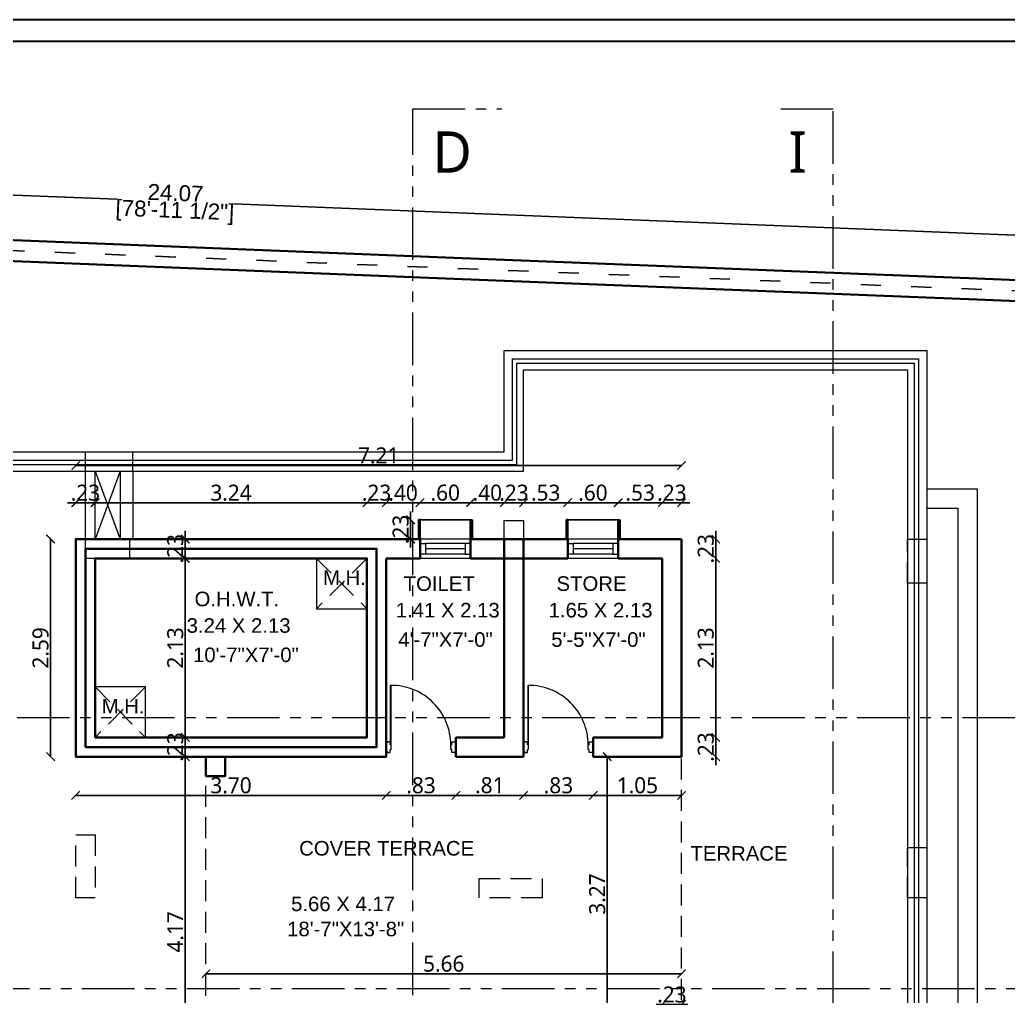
# Model space of a CAD drawing. Extents: x 2450 to 2649, y -7 to 131.
# Drawn here: x 2462.25 to 2474.02, y 7.38 to 19.01 of the extents above; entities that cross this region are included whole.
import ezdxf

# ---------------------------------------------------------------- set-up
doc = ezdxf.new("R2010")
doc.units = 0
doc.header["$MEASUREMENT"] = 0
doc.header["$PDMODE"] = 34
for name, pattern in [('ACAD_ISO03W100', [30, 12, -18]), ('HIDDEN', [0.375, 0.25, -0.125]), ('PHANTOM2', [1.25, 0.625, -0.125, 0.125, -0.125, 0.125, -0.125])]:
    doc.linetypes.add(name, pattern=pattern)
doc.layers.add('BAS LINE', color=130, linetype='Continuous')
for name, color, linetype, lineweight in [('COLUMN', 5, 'Continuous', 35), ('DOOR-WINDOW', 35, 'Continuous', 13), ('DROP', 35, 'Continuous', 13), ('masonary', 1, 'Continuous', 30), ('PLOT', 230, 'Continuous', 35), ('SECTION LINE', 3, 'PHANTOM2', 5), ('terrace-02', 63, 'Continuous', 18), ('terrace-1', 181, 'Continuous', 18), ('TEXT-1', 7, 'Continuous', 9), ('WALL', 30, 'Continuous', 35), ('WINDOW-LINE', 25, 'Continuous', 9)]:
    doc.layers.add(name, color=color, linetype=linetype, lineweight=lineweight)
for name, color, linetype, lineweight, true_color in [('DIM_1', 7, 'Continuous', 13, 0x000000), ('R.C.C PROJATION', 7, 'HIDDEN', 13, 0xa32900), ('RAILING', 7, 'Continuous', 5, 0x994d00), ('SHEET', 7, 'Continuous', 30, 0x121212), ('WORKING DIM', 7, 'Continuous', 15, 0x292929)]:
    doc.layers.add(name, color=color, linetype=linetype, lineweight=lineweight, true_color=true_color)
doc.styles.add('AR', font='arial.ttf')
doc.styles.add('ARIAL', font='arial.ttf')
doc.styles.add('COMPLEX', font='complex.shx')
doc.styles.get("Standard").update_dxf_attribs({"font": 'malgunsl.ttf'})
doc.dimstyles.new('2310', dxfattribs={"dimtxt": 0.19, "dimasz": 0.08, "dimexe": 0.18, "dimexo": 0.0625, "dimgap": 0.005, "dimtad": 0, "dimzin": 0, "dimdsep": 46, "dimtxsty": 'AR', "dimblk": 'ARCHTICK', "dimcen": 0.09, "dimse1": 1, "dimse2": 1, "dimaunit": 1, "dimadec": 4, "dimazin": 0, "dimtfac": 1, "dimtofl": 0, "dimtmove": 0, "dimatfit": 3, "dimfxl": 0.18, "dimtolj": 1, "dimtzin": 0, "dimarcsym": 0})
doc.dimstyles.new('R07', dxfattribs={"dimtxt": 0.19, "dimasz": 0.1, "dimexe": 0.18, "dimexo": 0.0625, "dimgap": 0.02, "dimtad": 1, "dimzin": 4, "dimdsep": 46, "dimtxsty": 'Standard', "dimblk": 'ARCHTICK', "dimcen": 0, "dimse1": 1, "dimse2": 1, "dimclrd": 256, "dimclre": 48, "dimclrt": 256, "dimadec": 0, "dimazin": 0, "dimtm": 1e-09, "dimtfac": 1, "dimtix": 1, "dimtmove": 1, "dimatfit": 3, "dimfxl": 0.18, "dimtolj": 1, "dimtzin": 0, "dimlwe": 15, "dimarcsym": 0})

# ---------------------------------------------------------------- blocks, each defined once
blk = doc.blocks.new('*U1795')
at = {"layer": 'WINDOW-LINE'}
for p, q in [((175536.9, -38760.1), (175536.9, -38736.62)), ((175545.9, -38760.1), (175545.9, -38736.62))]:
    blk.add_line(p, q, dxfattribs=at)
at = {"layer": 'WINDOW-LINE', "color": 35, "true_color": 0x9d754d}
for p, q in [((175538.9, -38757.6), (175538.9, -38739.12)), ((175543.9, -38757.6), (175543.9, -38739.12))]:
    blk.add_line(p, q, dxfattribs=at)
at = {"layer": 'WINDOW-LINE', "color": 4, "true_color": 0x24ffff}
blk.add_line((175541.4, -38757.6), (175541.4, -38739.12), dxfattribs=at)
at = {"layer": 'WINDOW-LINE'}
for points in [[(175536.9, -38736.62), (175545.9, -38736.62), (175545.9, -38736.62), (175536.9, -38736.62)], [(175536.9, -38760.1), (175545.9, -38760.1), (175545.9, -38760.1), (175536.9, -38760.1)]]:
    blk.add_lwpolyline(points, close=True, dxfattribs=at)
at = {"layer": 'WINDOW-LINE', "color": 35, "true_color": 0x9d754d}
for points in [[(175538.9, -38736.62), (175543.9, -38736.62), (175543.9, -38739.12), (175538.9, -38739.12)], [(175538.9, -38760.1), (175543.9, -38760.1), (175543.9, -38757.6), (175538.9, -38757.6)]]:
    blk.add_lwpolyline(points, close=True, dxfattribs=at)
blk = doc.blocks.new('_ArchTick')
at = {"color": 0, "linetype": 'ByBlock', "const_width": 0.15}
blk.add_lwpolyline([(-0.5, -0.5), (0.5, 0.5)], dxfattribs=at)
blk = doc.blocks.new('*D3248')
at = {"layer": 'DEFPOINTS', "color": 0, "transparency": 16777216}
for p in [(2452.055, 16.664), (2476.127, 16.361), (2476.101, 15.701)]:
    blk.add_point(p, dxfattribs=at)
at = {"layer": 'DIM_1', "color": 0, "lineweight": -2, "transparency": 16777216}
for p, q in [((2452.081, 17.323), (2463.411, 16.87)), ((2476.127, 16.361), (2464.798, 16.814))]:
    blk.add_line(p, q, dxfattribs=at)
at = {"layer": 'DIM_1', "color": 0, "lineweight": -2, "transparency": 16777216, "xscale": 0.08, "yscale": 0.08, "zscale": 0.08}
for p, rotation in [((2452.081, 17.323), 177.707262996254), ((2476.127, 16.361), 357.7072629962539)]:
    blk.add_blockref('_ArchTick', p, dxfattribs=dict(at, rotation=rotation))
at = {"layer": 'DIM_1', "color": 0, "transparency": 16777216, "char_height": 0.19, "attachment_point": 5, "rotation": 357.7073, "style": 'AR'}
for s, insert in [('\\A1;24.07', (2464.108, 16.944)), ('\\A1;[78\'-11 1/2"]', (2464.099, 16.714))]:
    blk.add_mtext(s, dxfattribs=dict(at, insert=insert))
blk = doc.blocks.new('*U11')
at = {"layer": 'DOOR-WINDOW'}
for points in [[(0.049, 0.734), (0.049, 0.026), (0.06, 0.026), (0.06, 0.734), (0.049, 0.734)], [(0, 0.05), (0, -0.05), (0.01, -0.05), (0.01, -0.063), (0.048, -0.063), (0.048, -0.031), (0.06, -0.031), (0.06, 0.025), (0.048, 0.025), (0.048, 0.062), (0.01, 0.062), (0.01, 0.05)], [(0.83, 0.05), (0.83, -0.05), (0.82, -0.05), (0.82, -0.063), (0.782, -0.063), (0.782, -0.031), (0.77, -0.031), (0.77, 0.025), (0.782, 0.025), (0.782, 0.062), (0.82, 0.062), (0.82, 0.05)]]:
    blk.add_lwpolyline(points, close=True, dxfattribs=at)
blk.add_arc((0.06, 0.025), 0.709, 360, 90.3667, dxfattribs=at)
blk = doc.blocks.new('*D2970')
at = {"layer": 'DEFPOINTS', "color": 0, "transparency": 16777216}
for p in [(2464.224, 10.235), (2464.768, 10.235), (2464.99, 6.065)]:
    blk.add_point(p, dxfattribs=at)
at = {"layer": 'WORKING DIM', "lineweight": -2, "transparency": 16777216}
blk.add_line((2464.224, 6.065), (2464.224, 10.235), dxfattribs=at)
at = {"layer": 'WORKING DIM', "lineweight": -2, "transparency": 16777216, "xscale": 0.1, "yscale": 0.1, "zscale": 0.1}
for p, rotation in [((2464.224, 10.235), 90), ((2464.224, 6.065), 270)]:
    blk.add_blockref('_ArchTick', p, dxfattribs=dict(at, rotation=rotation))
at = {"layer": 'WORKING DIM', "transparency": 16777216, "insert": (2464.105, 8.15), "char_height": 0.19, "attachment_point": 5, "rotation": 90}
blk.add_mtext('\\A1;4.17', dxfattribs=at)
blk = doc.blocks.new('*D2971')
at = {"layer": 'DEFPOINTS', "color": 0, "transparency": 16777216}
for p in [(2464.224, 10.465), (2464.768, 10.465), (2464.768, 10.235)]:
    blk.add_point(p, dxfattribs=at)
at = {"layer": 'WORKING DIM', "lineweight": -2, "transparency": 16777216}
for p, q in [((2464.224, 10.465), (2464.224, 10.565)), ((2464.224, 10.235), (2464.224, 10.465)), ((2464.224, 10.235), (2464.224, 10.135))]:
    blk.add_line(p, q, dxfattribs=at)
at = {"layer": 'WORKING DIM', "lineweight": -2, "transparency": 16777216, "xscale": 0.1, "yscale": 0.1, "zscale": 0.1}
for p, rotation in [((2464.224, 10.465), 270), ((2464.224, 10.235), 90)]:
    blk.add_blockref('_ArchTick', p, dxfattribs=dict(at, rotation=rotation))
at = {"layer": 'WORKING DIM', "transparency": 16777216, "insert": (2464.105, 10.35), "char_height": 0.19, "attachment_point": 5, "rotation": 90}
blk.add_mtext('\\A1;.23', dxfattribs=at)
blk = doc.blocks.new('*D2972')
at = {"layer": 'DEFPOINTS', "color": 0, "transparency": 16777216}
for p in [(2464.224, 12.595), (2464.768, 12.595), (2464.768, 10.465)]:
    blk.add_point(p, dxfattribs=at)
at = {"layer": 'WORKING DIM', "lineweight": -2, "transparency": 16777216}
blk.add_line((2464.224, 10.465), (2464.224, 12.595), dxfattribs=at)
at = {"layer": 'WORKING DIM', "lineweight": -2, "transparency": 16777216, "xscale": 0.1, "yscale": 0.1, "zscale": 0.1}
for p, rotation in [((2464.224, 12.595), 90), ((2464.224, 10.465), 270)]:
    blk.add_blockref('_ArchTick', p, dxfattribs=dict(at, rotation=rotation))
at = {"layer": 'WORKING DIM', "transparency": 16777216, "insert": (2464.105, 11.53), "char_height": 0.19, "attachment_point": 5, "rotation": 90}
blk.add_mtext('\\A1;2.13', dxfattribs=at)
blk = doc.blocks.new('*D2973')
at = {"layer": 'DEFPOINTS', "color": 0, "transparency": 16777216}
for p in [(2464.224, 12.825), (2464.768, 12.825), (2464.768, 12.595)]:
    blk.add_point(p, dxfattribs=at)
at = {"layer": 'WORKING DIM', "lineweight": -2, "transparency": 16777216}
for p, q in [((2464.224, 12.825), (2464.224, 12.925)), ((2464.224, 12.595), (2464.224, 12.825)), ((2464.224, 12.595), (2464.224, 12.495))]:
    blk.add_line(p, q, dxfattribs=at)
at = {"layer": 'WORKING DIM', "lineweight": -2, "transparency": 16777216, "xscale": 0.1, "yscale": 0.1, "zscale": 0.1}
for p, rotation in [((2464.224, 12.825), 270), ((2464.224, 12.595), 90)]:
    blk.add_blockref('_ArchTick', p, dxfattribs=dict(at, rotation=rotation))
at = {"layer": 'WORKING DIM', "transparency": 16777216, "insert": (2464.105, 12.71), "char_height": 0.19, "attachment_point": 5, "rotation": 90}
blk.add_mtext('\\A1;.23', dxfattribs=at)
blk = doc.blocks.new('*D3001')
at = {"layer": 'DEFPOINTS', "color": 0, "transparency": 16777216}
for p in [(2469.9, 7.286), (2469.9, 7.195), (2470.13, 7.195)]:
    blk.add_point(p, dxfattribs=at)
at = {"layer": 'WORKING DIM', "lineweight": -2, "transparency": 16777216}
for p, q in [((2469.9, 7.286), (2469.8, 7.286)), ((2470.13, 7.286), (2469.9, 7.286)), ((2470.13, 7.286), (2470.23, 7.286))]:
    blk.add_line(p, q, dxfattribs=at)
at = {"layer": 'WORKING DIM', "lineweight": -2, "transparency": 16777216, "xscale": 0.1, "yscale": 0.1, "zscale": 0.1}
blk.add_blockref('_ArchTick', (2469.9, 7.286), dxfattribs=at)
at = {"layer": 'WORKING DIM', "lineweight": -2, "transparency": 16777216, "xscale": 0.1, "yscale": 0.1, "zscale": 0.1, "rotation": 180}
blk.add_blockref('_ArchTick', (2470.13, 7.286), dxfattribs=at)
at = {"layer": 'WORKING DIM', "transparency": 16777216, "insert": (2470.015, 7.404), "char_height": 0.19, "attachment_point": 5}
blk.add_mtext('\\A1;.23', dxfattribs=at)
blk = doc.blocks.new('*D3003')
at = {"layer": 'DEFPOINTS', "color": 0, "transparency": 16777216}
for p in [(2468.25, 10.235), (2469.245, 10.235), (2468.25, 6.965)]:
    blk.add_point(p, dxfattribs=at)
at = {"layer": 'WORKING DIM', "lineweight": -2, "transparency": 16777216}
blk.add_line((2469.245, 6.965), (2469.245, 10.235), dxfattribs=at)
at = {"layer": 'WORKING DIM', "lineweight": -2, "transparency": 16777216, "xscale": 0.1, "yscale": 0.1, "zscale": 0.1}
for p, rotation in [((2469.245, 10.235), 90), ((2469.245, 6.965), 270)]:
    blk.add_blockref('_ArchTick', p, dxfattribs=dict(at, rotation=rotation))
at = {"layer": 'WORKING DIM', "transparency": 16777216, "insert": (2469.127, 8.6), "char_height": 0.19, "attachment_point": 5, "rotation": 90}
blk.add_mtext('\\A1;3.27', dxfattribs=at)
blk = doc.blocks.new('*D3004')
at = {"layer": 'DEFPOINTS', "color": 0, "transparency": 16777216}
for p in [(2466.906, 13.055), (2467.018, 13.055), (2467.018, 12.825)]:
    blk.add_point(p, dxfattribs=at)
at = {"layer": 'WORKING DIM', "lineweight": -2, "transparency": 16777216}
for p, q in [((2466.906, 13.055), (2466.906, 13.155)), ((2466.906, 12.825), (2466.906, 13.055)), ((2466.906, 12.825), (2466.906, 12.725))]:
    blk.add_line(p, q, dxfattribs=at)
at = {"layer": 'WORKING DIM', "lineweight": -2, "transparency": 16777216, "xscale": 0.1, "yscale": 0.1, "zscale": 0.1}
for p, rotation in [((2466.906, 13.055), 270), ((2466.906, 12.825), 90)]:
    blk.add_blockref('_ArchTick', p, dxfattribs=dict(at, rotation=rotation))
at = {"layer": 'WORKING DIM', "transparency": 16777216, "insert": (2466.788, 12.94), "char_height": 0.19, "attachment_point": 5, "rotation": 90}
blk.add_mtext('\\A1;.23', dxfattribs=at)
blk = doc.blocks.new('*D3005')
at = {"layer": 'DEFPOINTS', "color": 0, "transparency": 16777216}
for p in [(2462.92, 13.701), (2462.92, 12.825), (2470.13, 12.825)]:
    blk.add_point(p, dxfattribs=at)
at = {"layer": 'WORKING DIM', "lineweight": -2, "transparency": 16777216}
blk.add_line((2470.13, 13.701), (2462.92, 13.701), dxfattribs=at)
at = {"layer": 'WORKING DIM', "lineweight": -2, "transparency": 16777216, "xscale": 0.1, "yscale": 0.1, "zscale": 0.1, "rotation": 180}
blk.add_blockref('_ArchTick', (2462.92, 13.701), dxfattribs=at)
at = {"layer": 'WORKING DIM', "lineweight": -2, "transparency": 16777216, "xscale": 0.1, "yscale": 0.1, "zscale": 0.1}
blk.add_blockref('_ArchTick', (2470.13, 13.701), dxfattribs=at)
at = {"layer": 'WORKING DIM', "transparency": 16777216, "insert": (2466.525, 13.82), "char_height": 0.19, "attachment_point": 5}
blk.add_mtext('\\A1;7.21', dxfattribs=at)
blk = doc.blocks.new('*D3006')
at = {"layer": 'DEFPOINTS', "color": 0, "transparency": 16777216}
for p in [(2462.92, 12.825), (2462.621, 10.235), (2462.92, 10.235)]:
    blk.add_point(p, dxfattribs=at)
at = {"layer": 'WORKING DIM', "lineweight": -2, "transparency": 16777216}
blk.add_line((2462.621, 12.825), (2462.621, 10.235), dxfattribs=at)
at = {"layer": 'WORKING DIM', "lineweight": -2, "transparency": 16777216, "xscale": 0.1, "yscale": 0.1, "zscale": 0.1}
for p, rotation in [((2462.621, 12.825), 90), ((2462.621, 10.235), 270)]:
    blk.add_blockref('_ArchTick', p, dxfattribs=dict(at, rotation=rotation))
at = {"layer": 'WORKING DIM', "transparency": 16777216, "insert": (2462.502, 11.53), "char_height": 0.19, "attachment_point": 5, "rotation": 90}
blk.add_mtext('\\A1;2.59', dxfattribs=at)
blk = doc.blocks.new('*D3014')
at = {"layer": 'DEFPOINTS', "color": 0, "transparency": 16777216}
for p in [(2470.13, 10.235), (2464.47, 10.005), (2470.13, 7.652)]:
    blk.add_point(p, dxfattribs=at)
at = {"layer": 'WORKING DIM', "lineweight": -2, "transparency": 16777216}
blk.add_line((2464.47, 7.652), (2470.13, 7.652), dxfattribs=at)
at = {"layer": 'WORKING DIM', "lineweight": -2, "transparency": 16777216, "xscale": 0.1, "yscale": 0.1, "zscale": 0.1, "rotation": 180}
blk.add_blockref('_ArchTick', (2464.47, 7.652), dxfattribs=at)
at = {"layer": 'WORKING DIM', "lineweight": -2, "transparency": 16777216, "xscale": 0.1, "yscale": 0.1, "zscale": 0.1}
blk.add_blockref('_ArchTick', (2470.13, 7.652), dxfattribs=at)
at = {"layer": 'WORKING DIM', "transparency": 16777216, "insert": (2467.3, 7.77), "char_height": 0.19, "attachment_point": 5}
blk.add_mtext('\\A1;5.66', dxfattribs=at)
blk = doc.blocks.new('*D4425')
at = {"layer": 'DEFPOINTS', "color": 0, "transparency": 16777216}
for p in [(2469.375, 13.258), (2469.375, 12.825), (2469.9, 12.595)]:
    blk.add_point(p, dxfattribs=at)
at = {"layer": 'WORKING DIM', "lineweight": -2, "transparency": 16777216}
blk.add_line((2469.9, 13.258), (2469.375, 13.258), dxfattribs=at)
at = {"layer": 'WORKING DIM', "lineweight": -2, "transparency": 16777216, "xscale": 0.1, "yscale": 0.1, "zscale": 0.1, "rotation": 180}
blk.add_blockref('_ArchTick', (2469.375, 13.258), dxfattribs=at)
at = {"layer": 'WORKING DIM', "lineweight": -2, "transparency": 16777216, "xscale": 0.1, "yscale": 0.1, "zscale": 0.1}
blk.add_blockref('_ArchTick', (2469.9, 13.258), dxfattribs=at)
at = {"layer": 'WORKING DIM', "transparency": 16777216, "insert": (2469.638, 13.376), "char_height": 0.19, "attachment_point": 5}
blk.add_mtext('\\A1;.53', dxfattribs=at)
blk = doc.blocks.new('*D4426')
at = {"layer": 'DEFPOINTS', "color": 0, "transparency": 16777216}
for p in [(2468.775, 13.258), (2469.375, 12.825), (2468.775, 12.71)]:
    blk.add_point(p, dxfattribs=at)
at = {"layer": 'WORKING DIM', "lineweight": -2, "transparency": 16777216}
blk.add_line((2469.375, 13.258), (2468.775, 13.258), dxfattribs=at)
at = {"layer": 'WORKING DIM', "lineweight": -2, "transparency": 16777216, "xscale": 0.1, "yscale": 0.1, "zscale": 0.1, "rotation": 180}
blk.add_blockref('_ArchTick', (2468.775, 13.258), dxfattribs=at)
at = {"layer": 'WORKING DIM', "lineweight": -2, "transparency": 16777216, "xscale": 0.1, "yscale": 0.1, "zscale": 0.1}
blk.add_blockref('_ArchTick', (2469.375, 13.258), dxfattribs=at)
at = {"layer": 'WORKING DIM', "transparency": 16777216, "insert": (2469.075, 13.376), "char_height": 0.19, "attachment_point": 5}
blk.add_mtext('\\A1;.60', dxfattribs=at)
blk = doc.blocks.new('*D4427')
at = {"layer": 'DEFPOINTS', "color": 0, "transparency": 16777216}
for p in [(2468.25, 13.258), (2468.25, 12.825), (2468.775, 12.71)]:
    blk.add_point(p, dxfattribs=at)
at = {"layer": 'WORKING DIM', "lineweight": -2, "transparency": 16777216}
blk.add_line((2468.775, 13.258), (2468.25, 13.258), dxfattribs=at)
at = {"layer": 'WORKING DIM', "lineweight": -2, "transparency": 16777216, "xscale": 0.1, "yscale": 0.1, "zscale": 0.1, "rotation": 180}
blk.add_blockref('_ArchTick', (2468.25, 13.258), dxfattribs=at)
at = {"layer": 'WORKING DIM', "lineweight": -2, "transparency": 16777216, "xscale": 0.1, "yscale": 0.1, "zscale": 0.1}
blk.add_blockref('_ArchTick', (2468.775, 13.258), dxfattribs=at)
at = {"layer": 'WORKING DIM', "transparency": 16777216, "insert": (2468.513, 13.376), "char_height": 0.19, "attachment_point": 5}
blk.add_mtext('\\A1;.53', dxfattribs=at)
blk = doc.blocks.new('*D4428')
at = {"layer": 'DEFPOINTS', "color": 0, "transparency": 16777216}
for p in [(2468.02, 13.258), (2468.25, 12.825), (2468.02, 12.82)]:
    blk.add_point(p, dxfattribs=at)
at = {"layer": 'WORKING DIM', "lineweight": -2, "transparency": 16777216}
for p, q in [((2468.02, 13.258), (2467.92, 13.258)), ((2468.25, 13.258), (2468.02, 13.258)), ((2468.25, 13.258), (2468.35, 13.258))]:
    blk.add_line(p, q, dxfattribs=at)
at = {"layer": 'WORKING DIM', "lineweight": -2, "transparency": 16777216, "xscale": 0.1, "yscale": 0.1, "zscale": 0.1}
blk.add_blockref('_ArchTick', (2468.02, 13.258), dxfattribs=at)
at = {"layer": 'WORKING DIM', "lineweight": -2, "transparency": 16777216, "xscale": 0.1, "yscale": 0.1, "zscale": 0.1, "rotation": 180}
blk.add_blockref('_ArchTick', (2468.25, 13.258), dxfattribs=at)
at = {"layer": 'WORKING DIM', "transparency": 16777216, "insert": (2468.135, 13.376), "char_height": 0.19, "attachment_point": 5}
blk.add_mtext('\\A1;.23', dxfattribs=at)
blk = doc.blocks.new('*D4429')
at = {"layer": 'DEFPOINTS', "color": 0, "transparency": 16777216}
for p in [(2467.618, 13.258), (2467.618, 12.825), (2468.02, 12.82)]:
    blk.add_point(p, dxfattribs=at)
at = {"layer": 'WORKING DIM', "lineweight": -2, "transparency": 16777216}
blk.add_line((2468.02, 13.258), (2467.618, 13.258), dxfattribs=at)
at = {"layer": 'WORKING DIM', "lineweight": -2, "transparency": 16777216, "xscale": 0.1, "yscale": 0.1, "zscale": 0.1, "rotation": 180}
blk.add_blockref('_ArchTick', (2467.618, 13.258), dxfattribs=at)
at = {"layer": 'WORKING DIM', "lineweight": -2, "transparency": 16777216, "xscale": 0.1, "yscale": 0.1, "zscale": 0.1}
blk.add_blockref('_ArchTick', (2468.02, 13.258), dxfattribs=at)
at = {"layer": 'WORKING DIM', "transparency": 16777216, "insert": (2467.819, 13.376), "char_height": 0.19, "attachment_point": 5}
blk.add_mtext('\\A1;.40', dxfattribs=at)
blk = doc.blocks.new('*D4430')
at = {"layer": 'DEFPOINTS', "color": 0, "transparency": 16777216}
for p in [(2467.018, 13.258), (2467.018, 12.825), (2467.618, 12.825)]:
    blk.add_point(p, dxfattribs=at)
at = {"layer": 'WORKING DIM', "lineweight": -2, "transparency": 16777216}
blk.add_line((2467.618, 13.258), (2467.018, 13.258), dxfattribs=at)
at = {"layer": 'WORKING DIM', "lineweight": -2, "transparency": 16777216, "xscale": 0.1, "yscale": 0.1, "zscale": 0.1, "rotation": 180}
blk.add_blockref('_ArchTick', (2467.018, 13.258), dxfattribs=at)
at = {"layer": 'WORKING DIM', "lineweight": -2, "transparency": 16777216, "xscale": 0.1, "yscale": 0.1, "zscale": 0.1}
blk.add_blockref('_ArchTick', (2467.618, 13.258), dxfattribs=at)
at = {"layer": 'WORKING DIM', "transparency": 16777216, "insert": (2467.318, 13.376), "char_height": 0.19, "attachment_point": 5}
blk.add_mtext('\\A1;.60', dxfattribs=at)
blk = doc.blocks.new('*D4431')
at = {"layer": 'DEFPOINTS', "color": 0, "transparency": 16777216}
for p in [(2466.615, 13.258), (2467.018, 12.825), (2466.615, 12.595)]:
    blk.add_point(p, dxfattribs=at)
at = {"layer": 'WORKING DIM', "lineweight": -2, "transparency": 16777216}
blk.add_line((2467.018, 13.258), (2466.615, 13.258), dxfattribs=at)
at = {"layer": 'WORKING DIM', "lineweight": -2, "transparency": 16777216, "xscale": 0.1, "yscale": 0.1, "zscale": 0.1, "rotation": 180}
blk.add_blockref('_ArchTick', (2466.615, 13.258), dxfattribs=at)
at = {"layer": 'WORKING DIM', "lineweight": -2, "transparency": 16777216, "xscale": 0.1, "yscale": 0.1, "zscale": 0.1}
blk.add_blockref('_ArchTick', (2467.018, 13.258), dxfattribs=at)
at = {"layer": 'WORKING DIM', "transparency": 16777216, "insert": (2466.816, 13.376), "char_height": 0.19, "attachment_point": 5}
blk.add_mtext('\\A1;.40', dxfattribs=at)
blk = doc.blocks.new('*D4432')
at = {"layer": 'DEFPOINTS', "color": 0, "transparency": 16777216}
for p in [(2466.385, 13.258), (2466.385, 12.595), (2466.615, 12.595)]:
    blk.add_point(p, dxfattribs=at)
at = {"layer": 'WORKING DIM', "lineweight": -2, "transparency": 16777216}
for p, q in [((2466.385, 13.258), (2466.285, 13.258)), ((2466.615, 13.258), (2466.385, 13.258)), ((2466.615, 13.258), (2466.715, 13.258))]:
    blk.add_line(p, q, dxfattribs=at)
at = {"layer": 'WORKING DIM', "lineweight": -2, "transparency": 16777216, "xscale": 0.1, "yscale": 0.1, "zscale": 0.1}
blk.add_blockref('_ArchTick', (2466.385, 13.258), dxfattribs=at)
at = {"layer": 'WORKING DIM', "lineweight": -2, "transparency": 16777216, "xscale": 0.1, "yscale": 0.1, "zscale": 0.1, "rotation": 180}
blk.add_blockref('_ArchTick', (2466.615, 13.258), dxfattribs=at)
at = {"layer": 'WORKING DIM', "transparency": 16777216, "insert": (2466.5, 13.376), "char_height": 0.19, "attachment_point": 5}
blk.add_mtext('\\A1;.23', dxfattribs=at)
blk = doc.blocks.new('*D4433')
at = {"layer": 'DEFPOINTS', "color": 0, "transparency": 16777216}
for p in [(2463.15, 13.258), (2463.15, 12.595), (2466.385, 12.595)]:
    blk.add_point(p, dxfattribs=at)
at = {"layer": 'WORKING DIM', "lineweight": -2, "transparency": 16777216}
blk.add_line((2466.385, 13.258), (2463.15, 13.258), dxfattribs=at)
at = {"layer": 'WORKING DIM', "lineweight": -2, "transparency": 16777216, "xscale": 0.1, "yscale": 0.1, "zscale": 0.1, "rotation": 180}
blk.add_blockref('_ArchTick', (2463.15, 13.258), dxfattribs=at)
at = {"layer": 'WORKING DIM', "lineweight": -2, "transparency": 16777216, "xscale": 0.1, "yscale": 0.1, "zscale": 0.1}
blk.add_blockref('_ArchTick', (2466.385, 13.258), dxfattribs=at)
at = {"layer": 'WORKING DIM', "transparency": 16777216, "insert": (2464.768, 13.376), "char_height": 0.19, "attachment_point": 5}
blk.add_mtext('\\A1;3.24', dxfattribs=at)
blk = doc.blocks.new('*D4434')
at = {"layer": 'DEFPOINTS', "color": 0, "transparency": 16777216}
for p in [(2462.92, 13.258), (2462.92, 12.825), (2463.15, 12.595)]:
    blk.add_point(p, dxfattribs=at)
at = {"layer": 'WORKING DIM', "lineweight": -2, "transparency": 16777216}
for p, q in [((2462.92, 13.258), (2462.82, 13.258)), ((2463.15, 13.258), (2462.92, 13.258)), ((2463.15, 13.258), (2463.25, 13.258))]:
    blk.add_line(p, q, dxfattribs=at)
at = {"layer": 'WORKING DIM', "lineweight": -2, "transparency": 16777216, "xscale": 0.1, "yscale": 0.1, "zscale": 0.1}
blk.add_blockref('_ArchTick', (2462.92, 13.258), dxfattribs=at)
at = {"layer": 'WORKING DIM', "lineweight": -2, "transparency": 16777216, "xscale": 0.1, "yscale": 0.1, "zscale": 0.1, "rotation": 180}
blk.add_blockref('_ArchTick', (2463.15, 13.258), dxfattribs=at)
at = {"layer": 'WORKING DIM', "transparency": 16777216, "insert": (2463.035, 13.376), "char_height": 0.19, "attachment_point": 5}
blk.add_mtext('\\A1;.23', dxfattribs=at)
blk = doc.blocks.new('*D4435')
at = {"layer": 'DEFPOINTS', "color": 0, "transparency": 16777216}
for p in [(2470.13, 13.258), (2469.9, 12.825), (2470.13, 12.82)]:
    blk.add_point(p, dxfattribs=at)
at = {"layer": 'WORKING DIM', "lineweight": -2, "transparency": 16777216}
for p, q in [((2469.9, 13.258), (2469.8, 13.258)), ((2469.9, 13.258), (2470.13, 13.258)), ((2470.13, 13.258), (2470.23, 13.258))]:
    blk.add_line(p, q, dxfattribs=at)
at = {"layer": 'WORKING DIM', "lineweight": -2, "transparency": 16777216, "xscale": 0.1, "yscale": 0.1, "zscale": 0.1}
blk.add_blockref('_ArchTick', (2469.9, 13.258), dxfattribs=at)
at = {"layer": 'WORKING DIM', "lineweight": -2, "transparency": 16777216, "xscale": 0.1, "yscale": 0.1, "zscale": 0.1, "rotation": 180}
blk.add_blockref('_ArchTick', (2470.13, 13.258), dxfattribs=at)
at = {"layer": 'WORKING DIM', "transparency": 16777216, "insert": (2470.015, 13.376), "char_height": 0.19, "attachment_point": 5}
blk.add_mtext('\\A1;.23', dxfattribs=at)
blk = doc.blocks.new('*D4436')
at = {"layer": 'DEFPOINTS', "color": 0, "transparency": 16777216}
for p in [(2469.9, 10.465), (2470.538, 10.465), (2469.9, 10.235)]:
    blk.add_point(p, dxfattribs=at)
at = {"layer": 'WORKING DIM', "lineweight": -2, "transparency": 16777216}
for p, q in [((2470.538, 10.465), (2470.538, 10.565)), ((2470.538, 10.235), (2470.538, 10.465)), ((2470.538, 10.235), (2470.538, 10.135))]:
    blk.add_line(p, q, dxfattribs=at)
at = {"layer": 'WORKING DIM', "lineweight": -2, "transparency": 16777216, "xscale": 0.1, "yscale": 0.1, "zscale": 0.1}
for p, rotation in [((2470.538, 10.465), 270), ((2470.538, 10.235), 90)]:
    blk.add_blockref('_ArchTick', p, dxfattribs=dict(at, rotation=rotation))
at = {"layer": 'WORKING DIM', "transparency": 16777216, "insert": (2470.419, 10.35), "char_height": 0.19, "attachment_point": 5, "rotation": 90}
blk.add_mtext('\\A1;.23', dxfattribs=at)
blk = doc.blocks.new('*D4437')
at = {"layer": 'DEFPOINTS', "color": 0, "transparency": 16777216}
for p in [(2469.9, 12.595), (2470.538, 12.595), (2469.9, 10.465)]:
    blk.add_point(p, dxfattribs=at)
at = {"layer": 'WORKING DIM', "lineweight": -2, "transparency": 16777216}
blk.add_line((2470.538, 10.465), (2470.538, 12.595), dxfattribs=at)
at = {"layer": 'WORKING DIM', "lineweight": -2, "transparency": 16777216, "xscale": 0.1, "yscale": 0.1, "zscale": 0.1}
for p, rotation in [((2470.538, 12.595), 90), ((2470.538, 10.465), 270)]:
    blk.add_blockref('_ArchTick', p, dxfattribs=dict(at, rotation=rotation))
at = {"layer": 'WORKING DIM', "transparency": 16777216, "insert": (2470.419, 11.53), "char_height": 0.19, "attachment_point": 5, "rotation": 90}
blk.add_mtext('\\A1;2.13', dxfattribs=at)
blk = doc.blocks.new('*D4438')
at = {"layer": 'DEFPOINTS', "color": 0, "transparency": 16777216}
for p in [(2469.9, 12.825), (2470.538, 12.825), (2469.9, 12.595)]:
    blk.add_point(p, dxfattribs=at)
at = {"layer": 'WORKING DIM', "lineweight": -2, "transparency": 16777216}
for p, q in [((2470.538, 12.825), (2470.538, 12.925)), ((2470.538, 12.595), (2470.538, 12.825)), ((2470.538, 12.595), (2470.538, 12.495))]:
    blk.add_line(p, q, dxfattribs=at)
at = {"layer": 'WORKING DIM', "lineweight": -2, "transparency": 16777216, "xscale": 0.1, "yscale": 0.1, "zscale": 0.1}
for p, rotation in [((2470.538, 12.825), 270), ((2470.538, 12.595), 90)]:
    blk.add_blockref('_ArchTick', p, dxfattribs=dict(at, rotation=rotation))
at = {"layer": 'WORKING DIM', "transparency": 16777216, "insert": (2470.419, 12.71), "char_height": 0.19, "attachment_point": 5, "rotation": 90}
blk.add_mtext('\\A1;.23', dxfattribs=at)
blk = doc.blocks.new('*D4492')
at = {"layer": 'DEFPOINTS', "color": 0, "transparency": 16777216}
for p in [(2469.08, 10.235), (2470.13, 10.235), (2469.08, 9.775)]:
    blk.add_point(p, dxfattribs=at)
at = {"layer": 'WORKING DIM', "lineweight": -2, "transparency": 16777216}
blk.add_line((2470.13, 9.775), (2469.08, 9.775), dxfattribs=at)
at = {"layer": 'WORKING DIM', "lineweight": -2, "transparency": 16777216, "xscale": 0.1, "yscale": 0.1, "zscale": 0.1, "rotation": 180}
blk.add_blockref('_ArchTick', (2469.08, 9.775), dxfattribs=at)
at = {"layer": 'WORKING DIM', "lineweight": -2, "transparency": 16777216, "xscale": 0.1, "yscale": 0.1, "zscale": 0.1}
blk.add_blockref('_ArchTick', (2470.13, 9.775), dxfattribs=at)
at = {"layer": 'WORKING DIM', "transparency": 16777216, "insert": (2469.605, 9.894), "char_height": 0.19, "attachment_point": 5}
blk.add_mtext('\\A1;1.05', dxfattribs=at)
blk = doc.blocks.new('*D4493')
at = {"layer": 'DEFPOINTS', "color": 0, "transparency": 16777216}
for p in [(2468.25, 10.235), (2469.08, 10.235), (2468.25, 9.775)]:
    blk.add_point(p, dxfattribs=at)
at = {"layer": 'WORKING DIM', "lineweight": -2, "transparency": 16777216}
blk.add_line((2469.08, 9.775), (2468.25, 9.775), dxfattribs=at)
at = {"layer": 'WORKING DIM', "lineweight": -2, "transparency": 16777216, "xscale": 0.1, "yscale": 0.1, "zscale": 0.1, "rotation": 180}
blk.add_blockref('_ArchTick', (2468.25, 9.775), dxfattribs=at)
at = {"layer": 'WORKING DIM', "lineweight": -2, "transparency": 16777216, "xscale": 0.1, "yscale": 0.1, "zscale": 0.1}
blk.add_blockref('_ArchTick', (2469.08, 9.775), dxfattribs=at)
at = {"layer": 'WORKING DIM', "transparency": 16777216, "insert": (2468.665, 9.893), "char_height": 0.19, "attachment_point": 5}
blk.add_mtext('\\A1;.83', dxfattribs=at)
blk = doc.blocks.new('*D4494')
at = {"layer": 'DEFPOINTS', "color": 0, "transparency": 16777216}
for p in [(2467.445, 10.235), (2468.25, 10.235), (2467.445, 9.775)]:
    blk.add_point(p, dxfattribs=at)
at = {"layer": 'WORKING DIM', "lineweight": -2, "transparency": 16777216}
blk.add_line((2468.25, 9.775), (2467.445, 9.775), dxfattribs=at)
at = {"layer": 'WORKING DIM', "lineweight": -2, "transparency": 16777216, "xscale": 0.1, "yscale": 0.1, "zscale": 0.1, "rotation": 180}
blk.add_blockref('_ArchTick', (2467.445, 9.775), dxfattribs=at)
at = {"layer": 'WORKING DIM', "lineweight": -2, "transparency": 16777216, "xscale": 0.1, "yscale": 0.1, "zscale": 0.1}
blk.add_blockref('_ArchTick', (2468.25, 9.775), dxfattribs=at)
at = {"layer": 'WORKING DIM', "transparency": 16777216, "insert": (2467.848, 9.894), "char_height": 0.19, "attachment_point": 5}
blk.add_mtext('\\A1;.81', dxfattribs=at)
blk = doc.blocks.new('*D4495')
at = {"layer": 'DEFPOINTS', "color": 0, "transparency": 16777216}
for p in [(2466.615, 10.235), (2467.445, 10.235), (2466.615, 9.775)]:
    blk.add_point(p, dxfattribs=at)
at = {"layer": 'WORKING DIM', "lineweight": -2, "transparency": 16777216}
blk.add_line((2467.445, 9.775), (2466.615, 9.775), dxfattribs=at)
at = {"layer": 'WORKING DIM', "lineweight": -2, "transparency": 16777216, "xscale": 0.1, "yscale": 0.1, "zscale": 0.1, "rotation": 180}
blk.add_blockref('_ArchTick', (2466.615, 9.775), dxfattribs=at)
at = {"layer": 'WORKING DIM', "lineweight": -2, "transparency": 16777216, "xscale": 0.1, "yscale": 0.1, "zscale": 0.1}
blk.add_blockref('_ArchTick', (2467.445, 9.775), dxfattribs=at)
at = {"layer": 'WORKING DIM', "transparency": 16777216, "insert": (2467.03, 9.893), "char_height": 0.19, "attachment_point": 5}
blk.add_mtext('\\A1;.83', dxfattribs=at)
blk = doc.blocks.new('*D4496')
at = {"layer": 'DEFPOINTS', "color": 0, "transparency": 16777216}
for p in [(2462.92, 10.235), (2466.615, 10.235), (2462.92, 9.775)]:
    blk.add_point(p, dxfattribs=at)
at = {"layer": 'WORKING DIM', "lineweight": -2, "transparency": 16777216}
blk.add_line((2466.615, 9.775), (2462.92, 9.775), dxfattribs=at)
at = {"layer": 'WORKING DIM', "lineweight": -2, "transparency": 16777216, "xscale": 0.1, "yscale": 0.1, "zscale": 0.1, "rotation": 180}
blk.add_blockref('_ArchTick', (2462.92, 9.775), dxfattribs=at)
at = {"layer": 'WORKING DIM', "lineweight": -2, "transparency": 16777216, "xscale": 0.1, "yscale": 0.1, "zscale": 0.1}
blk.add_blockref('_ArchTick', (2466.615, 9.775), dxfattribs=at)
at = {"layer": 'WORKING DIM', "transparency": 16777216, "insert": (2464.768, 9.893), "char_height": 0.19, "attachment_point": 5}
blk.add_mtext('\\A1;3.70', dxfattribs=at)

msp = doc.modelspace()

# ---------------------------------------------------------------- linework, layer by layer
at = {"layer": 'BAS LINE', "color": 7, "linetype": 'ACAD_ISO03W100', "lineweight": 25, "ltscale": 0.02}
msp.add_lwpolyline([(2452.055, 16.664), (2452.146, -4.704), (2462.447, -4.685), (2464.1, -4.675), (2466.886, -4.671), (2467.557, -4.676), (2476.094, -4.828), (2476.101, 15.701)], close=True, dxfattribs=at)
at = {"layer": 'COLUMN', "color": 252, "linetype": 'HIDDEN', "lineweight": 15, "true_color": 0x939598}
for points in [[(2468.25, 12.825), (2468.02, 12.825), (2468.02, 13.045), (2468.25, 13.045)], [(2463.56, 12.825), (2463.56, 12.595), (2463.035, 12.595), (2463.035, 12.825)], [(2473.05, 12.3), (2472.82, 12.3), (2472.82, 12.825), (2473.05, 12.825)], [(2463.15, 8.555), (2462.92, 8.555), (2462.92, 9.305), (2463.15, 9.305)], [(2472.82, 9.155), (2473.05, 9.155), (2473.05, 8.555), (2472.82, 8.555)], [(2468.47, 8.555), (2467.72, 8.555), (2467.72, 8.785), (2468.47, 8.785)]]:
    msp.add_lwpolyline(points, close=True, dxfattribs=at)
at = {"layer": 'COLUMN'}
msp.add_lwpolyline([(2468.02, 12.82), (2468.02, 12.595), (2468.25, 12.595), (2468.25, 12.595), (2468.25, 12.595), (2468.25, 12.825), (2468.02, 12.825)], dxfattribs=at)
for points in [[(2463.035, 10.35), (2463.035, 12.71), (2466.5, 12.71), (2466.5, 10.35)], [(2463.15, 10.465), (2463.15, 12.595), (2466.385, 12.595), (2466.385, 10.465)]]:
    msp.add_lwpolyline(points, close=True, dxfattribs=at)
at = {"layer": 'DROP'}
for p, q in [((2463.45, 13.633), (2463.15, 12.825)), ((2463.15, 13.633), (2463.45, 12.825)), ((2463.45, 13.633), (2463.45, 12.825)), ((2463.6, 13.633), (2463.6, 12.825))]:
    msp.add_line(p, q, dxfattribs=at)
at = {"layer": 'DROP', "linetype": 'HIDDEN'}
for p, q in [((2466.385, 12.595), (2465.785, 11.995)), ((2465.785, 12.595), (2466.385, 11.995)), ((2463.75, 11.065), (2463.15, 10.465)), ((2463.15, 11.065), (2463.75, 10.465))]:
    msp.add_line(p, q, dxfattribs=at)
at = {"layer": 'DROP'}
for points in [[(2465.785, 11.995), (2466.385, 11.995), (2466.385, 12.595), (2465.785, 12.595)], [(2463.15, 10.465), (2463.75, 10.465), (2463.75, 11.065), (2463.15, 11.065)]]:
    msp.add_lwpolyline(points, close=True, dxfattribs=at)
at = {"layer": 'masonary', "color": 190}
for p, q in [((2467.018, 13.055), (2466.998, 13.055)), ((2466.998, 13.055), (2466.998, 12.825)), ((2467.018, 12.825), (2467.018, 13.055)), ((2467.618, 12.825), (2467.618, 13.055)), ((2467.618, 13.055), (2467.638, 13.055)), ((2467.638, 13.055), (2467.638, 12.825)), ((2468.775, 13.055), (2468.755, 13.055)), ((2468.755, 13.055), (2468.755, 12.825)), ((2468.775, 12.825), (2468.775, 13.055)), ((2469.375, 12.825), (2469.375, 13.055)), ((2469.375, 13.055), (2469.395, 13.055)), ((2469.395, 13.055), (2469.395, 12.825))]:
    msp.add_line(p, q, dxfattribs=at)
at = {"layer": 'masonary', "color": 190, "lineweight": 25}
for p, q in [((2467.618, 13.055), (2467.018, 13.055)), ((2469.375, 13.055), (2468.775, 13.055))]:
    msp.add_line(p, q, dxfattribs=at)
at = {"layer": 'PLOT', "color": 67, "ltscale": 0.1, "true_color": 0x727430, "flags": 128}
for points in [[(2451.996, -4.704), (2451.904, 16.795), (2467.42, 16.174)], [(2452.296, -4.706), (2452.205, 16.533), (2467.42, 15.924)], [(2467.42, 16.174), (2473.65, 15.925)], [(2467.42, 15.924), (2473.65, 15.675)], [(2473.65, 15.925), (2476.251, 15.821), (2476.244, -4.831)], [(2473.65, 15.675), (2475.951, 15.582), (2475.944, -4.829)]]:
    msp.add_lwpolyline(points, dxfattribs=at)
at = {"layer": 'R.C.C PROJATION'}
for p, q in [((2464.47, 4.015), (2464.47, 10.235)), ((2470.13, 6.965), (2470.13, 10.235))]:
    msp.add_line(p, q, dxfattribs=at)
at = {"layer": 'RAILING'}
for points in [[(2455.283, -1.525), (2455.283, 13.763), (2468.12, 13.763), (2468.12, 14.97), (2472.95, 14.97), (2472.95, 3.055), (2470.63, 3.055), (2470.63, -1.525)], [(2455.333, -1.475), (2455.333, 13.713), (2468.17, 13.713), (2468.17, 14.92), (2472.9, 14.92), (2472.9, 3.105), (2470.58, 3.105), (2470.58, -1.475)]]:
    msp.add_lwpolyline(points, close=True, dxfattribs=at)
at = {"layer": 'SECTION LINE'}
for points in [[(2468.199, -6.353), (2466.931, -6.353), (2466.931, 17.946), (2467.991, 17.946)], [(2471.11, -6.458), (2471.935, -6.458), (2471.935, 17.941), (2471.218, 17.941)], [(2450.972, 11.522), (2450.972, 10.703), (2477.582, 10.703), (2477.582, 11.453)], [(2477.368, 8.657), (2477.368, 7.473), (2450.759, 7.473), (2450.759, 8.346)]]:
    msp.add_lwpolyline(points, dxfattribs=at)
at = {"layer": 'SHEET', "ltscale": 5}
for points in [[(2450.066, 19.006), (2450.066, -7.027), (2486.88, -7.027), (2486.88, 19.006)], [(2450.326, 18.746), (2450.326, -6.767), (2486.62, -6.767), (2486.62, 18.746)]]:
    msp.add_lwpolyline(points, close=True, dxfattribs=at)
at = {"layer": 'terrace-02', "color": 9, "true_color": 0xd19cc7}
for points in [[(2473.05, 13.425), (2473.65, 13.425), (2473.65, 1.725)], [(2473.05, 13.195), (2473.42, 13.195), (2473.42, 1.955)]]:
    msp.add_lwpolyline(points, dxfattribs=at)
at = {"layer": 'terrace-1'}
for p, q in [((2463.035, 12.825), (2463.035, 13.863)), ((2463.035, 13.863), (2463.6, 13.863)), ((2463.6, 13.633), (2463.6, 13.863)), ((2463.15, 12.825), (2463.15, 13.633)), ((2463.15, 13.633), (2463.6, 13.633))]:
    msp.add_line(p, q, dxfattribs=at)
for points in [[(2455.183, -1.625), (2455.183, -1.625), (2455.183, -1.625), (2455.183, -1.625), (2455.183, -1.625), (2455.183, -1.625), (2455.183, 13.863), (2455.183, 13.863), (2455.183, 13.863), (2455.183, 13.863), (2455.183, 13.863), (2455.183, 13.863), (2455.183, 13.863), (2455.183, 13.863), (2468.02, 13.863), (2468.02, 15.07), (2473.05, 15.07), (2473.05, 2.955), (2470.73, 2.955)], [(2455.413, -1.395), (2455.413, -1.395), (2455.413, -1.395), (2455.413, -1.395), (2455.413, 13.633), (2455.413, 13.633), (2455.413, 13.633), (2455.413, 13.633), (2455.413, 13.633), (2455.413, 13.633), (2455.413, 13.633), (2455.413, 13.633), (2455.413, 13.633), (2468.25, 13.633), (2468.25, 14.84), (2472.82, 14.84), (2472.82, 3.185), (2470.5, 3.185), (2470.5, -1.395), (2455.413, -1.395), (2455.413, -1.395)]]:
    msp.add_lwpolyline(points, dxfattribs=at)
at = {"layer": 'WALL'}
for p, q in [((2467.018, 12.825), (2466.615, 12.825)), ((2467.018, 12.825), (2467.018, 12.595)), ((2467.618, 12.825), (2467.618, 12.595)), ((2468.25, 12.825), (2467.618, 12.825)), ((2468.25, 10.235), (2468.25, 12.825)), ((2468.25, 12.825), (2468.775, 12.825)), ((2468.775, 12.825), (2468.775, 12.595)), ((2469.375, 12.825), (2469.375, 12.595)), ((2469.375, 12.825), (2470.13, 12.825)), ((2470.13, 10.235), (2470.13, 12.825)), ((2466.615, 12.595), (2466.615, 12.595)), ((2467.018, 12.595), (2466.615, 12.595)), ((2468.02, 12.595), (2467.618, 12.595)), ((2468.02, 10.465), (2468.02, 12.595)), ((2468.25, 12.595), (2468.775, 12.595)), ((2469.375, 12.595), (2469.9, 12.595)), ((2469.9, 10.465), (2469.9, 12.595)), ((2467.445, 10.465), (2468.02, 10.465)), ((2469.08, 10.465), (2469.9, 10.465)), ((2469.08, 10.235), (2469.08, 10.465)), ((2467.445, 10.235), (2468.25, 10.235)), ((2469.08, 10.235), (2470.13, 10.235))]:
    msp.add_line(p, q, dxfattribs=at)
for points in [[(2466.615, 12.595), (2466.615, 10.235), (2462.92, 10.235), (2462.92, 12.825), (2466.615, 12.825)], [(2467.445, 10.465), (2467.445, 10.235)]]:
    msp.add_lwpolyline(points, dxfattribs=at)
msp.add_lwpolyline([(2464.47, 10.005), (2464.7, 10.005), (2464.7, 10.235), (2464.47, 10.235)], close=True, dxfattribs=at)

# ---------------------------------------------------------------- block references
at = {"layer": 'DOOR-WINDOW', "xscale": 0.02555555555552771, "yscale": 0.02555555555552771, "zscale": 0.02555555555552771, "rotation": 90}
for p in [(1477.082, -4473.348), (1478.839, -4473.348)]:
    msp.add_blockref('*U1795', p, dxfattribs=at)
at = {"layer": 'WINDOW-LINE'}
for p in [(2466.615, 10.35), (2468.25, 10.35)]:
    msp.add_blockref('*U11', p, dxfattribs=at)

# ---------------------------------------------------------------- texts
at = {"layer": 'SECTION LINE', "color": 5, "char_height": 0.4914, "width": 0.73718, "attachment_point": 3, "rotation": 0.0594, "style": 'COMPLEX'}
for s, insert in [('{\\fSegoe UI Light|b0|i0|c0|p34;D}', (2467.634, 17.677)), ('{\\fSegoe UI Light|b0|i0|c0|p34;I}', (2471.62, 17.677))]:
    msp.add_mtext(s, dxfattribs=dict(at, insert=insert))
at = {"layer": 'TEXT-1', "color": 146, "ltscale": 10, "true_color": 0x105689, "attachment_point": 1, "style": 'ARIAL'}
for s, insert, char_height, width in [('\\A1;M.H.', (2465.863, 12.453), 0.1731, 0.53584), ('\\A1;4\'-7"X7\'-0"', (2466.759, 11.716), 0.17311, 1.99819), ('\\A1;5\'-5"X7\'-0"', (2468.579, 11.716), 0.17311, 1.99819), ('\\A1;10\'-7"X7\'-0"', (2464.316, 11.534), 0.17311, 1.99819), ('\\A1;M.H.', (2463.228, 10.923), 0.1731, 0.53584), ('\\A1;18\'-7"X13\'-8"', (2465.436, 8.271), 0.17311, 1.99819)]:
    msp.add_mtext(s, dxfattribs=dict(at, insert=insert, char_height=char_height, width=width))
at = {"layer": 'TEXT-1', "color": 18, "ltscale": 10, "true_color": 0x000000, "width": 1.99819, "attachment_point": 1, "style": 'ARIAL'}
for s, insert, char_height in [('\\A1;TOILET', (2466.823, 12.382), 0.1731), ('\\A1;STORE', (2468.642, 12.382), 0.1731), ('\\A1;O.H.W.T.', (2464.334, 12.199), 0.17311), ('\\A1;1.41 X 2.13', (2466.729, 12.066), 0.17311), ('\\A1;1.65 X 2.13', (2468.548, 12.066), 0.17311), ('\\A1;3.24 X 2.13', (2464.24, 11.883), 0.17311), ('\\A1;COVER TERRACE', (2465.579, 9.232), 0.17311), ('\\A1;TERRACE', (2470.236, 9.171), 0.17311), ('\\A1;5.66 X 4.17', (2465.483, 8.57), 0.17311)]:
    msp.add_mtext(s, dxfattribs=dict(at, insert=insert, char_height=char_height))

# ---------------------------------------------------------------- dimensions: what is measured, and where the dimension line sits
at = {"layer": 'DIM_1'}
dim = msp.add_aligned_dim(p1=(2452.055, 16.664), p2=(2476.101, 15.701), distance=0.66, dimstyle='2310', override={"dimpost": '\\X'}, dxfattribs=at)
dim.commit()
dim.dimension.update_dxf_attribs({"geometry": '*D3248', "text_midpoint": (2464.104, 16.842)})
at = {"layer": 'WORKING DIM'}
for base, p1, p2, picture, middle in [((2462.92, 13.701), (2470.13, 12.825), (2462.92, 12.825), '*D3005', (2466.525, 13.82)), ((2462.92, 13.258), (2463.15, 12.595), (2462.92, 12.825), '*D4434', (2463.035, 13.376)), ((2463.150077238, 13.258026082), (2466.385077238, 12.595322223), (2463.150077238, 12.595322223), '*D4433', (2464.767577238, 13.37631976)), ((2466.385, 13.258), (2466.615, 12.595), (2466.385, 12.595), '*D4432', (2466.5, 13.376)), ((2466.615, 13.258), (2467.018, 12.825), (2466.615, 12.595), '*D4431', (2466.816, 13.376)), ((2467.018, 13.258), (2467.618, 12.825), (2467.018, 12.825), '*D4430', (2467.318, 13.376)), ((2467.618, 13.258), (2468.02, 12.82), (2467.618, 12.825), '*D4429', (2467.819, 13.376)), ((2468.02, 13.258), (2468.25, 12.825), (2468.02, 12.82), '*D4428', (2468.135, 13.376)), ((2468.250077238, 13.258026082), (2468.775077238, 12.710322223), (2468.250077238, 12.825322223), '*D4427', (2468.512577238, 13.37631976)), ((2468.775, 13.258), (2469.375, 12.825), (2468.775, 12.71), '*D4426', (2469.075, 13.376)), ((2469.375077238, 13.258026082), (2469.900077238, 12.595322223), (2469.375077238, 12.825322223), '*D4425', (2469.637577238, 13.37631976)), ((2462.920077238, 9.774838324), (2466.615077238, 10.235322223), (2462.920077238, 10.235322223), '*D4496', (2464.767577238, 9.893132002)), ((2470.13, 7.652), (2464.47, 10.005), (2470.13, 10.235), '*D3014', (2467.3, 7.77)), ((2466.615, 9.775), (2467.445, 10.235), (2466.615, 10.235), '*D4495', (2467.03, 9.893)), ((2467.445077238, 9.774838324), (2468.250077238, 10.235322223), (2467.445077238, 10.235322223), '*D4494', (2467.847577238, 9.893648658)), ((2468.25, 9.775), (2469.08, 10.235), (2468.25, 10.235), '*D4493', (2468.665, 9.893)), ((2469.08, 9.775), (2470.13, 10.235), (2469.08, 10.235), '*D4492', (2469.605, 9.894)), ((2469.9, 7.286), (2470.13, 7.195), (2469.9, 7.195), '*D3001', (2470.015, 7.404))]:
    dim = msp.add_linear_dim(base=base, p1=p1, p2=p2, dimstyle='R07', override={"dimpost": '\\X'}, dxfattribs=at)
    dim.commit()
    dim.dimension.update_dxf_attribs({"geometry": picture, "text_midpoint": middle})
for base, p1, p2, angle, picture, middle in [((2470.13, 13.258), (2469.9, 12.825), (2470.13, 12.82), 180, '*D4435', (2470.015, 13.376)), ((2466.906, 13.055), (2467.018, 12.825), (2467.018, 13.055), 90, '*D3004', (2466.788, 12.94)), ((2462.621, 10.235), (2462.92, 12.825), (2462.92, 10.235), 90, '*D3006', (2462.502, 11.53)), ((2464.224, 12.825), (2464.768, 12.595), (2464.768, 12.825), 90, '*D2973', (2464.105, 12.71)), ((2470.538, 12.825), (2469.9, 12.595), (2469.9, 12.825), 90, '*D4438', (2470.419, 12.71)), ((2464.224, 12.595), (2464.768, 10.465), (2464.768, 12.595), 90, '*D2972', (2464.105, 11.53)), ((2470.538, 12.595), (2469.9, 10.465), (2469.9, 12.595), 90, '*D4437', (2470.419, 11.53)), ((2464.224, 10.465), (2464.768, 10.235), (2464.768, 10.465), 90, '*D2971', (2464.105, 10.35)), ((2470.538, 10.465), (2469.9, 10.235), (2469.9, 10.465), 90, '*D4436', (2470.419, 10.35)), ((2464.224, 10.235), (2464.99, 6.065), (2464.768, 10.235), 90, '*D2970', (2464.105, 8.15)), ((2469.245, 10.235), (2468.25, 6.965), (2468.25, 10.235), 90, '*D3003', (2469.127, 8.6))]:
    dim = msp.add_linear_dim(base=base, p1=p1, p2=p2, angle=angle, dimstyle='R07', override={"dimpost": '\\X'}, dxfattribs=at)
    dim.commit()
    dim.dimension.update_dxf_attribs({"geometry": picture, "text_midpoint": middle})

doc.saveas('drawing.dxf')
